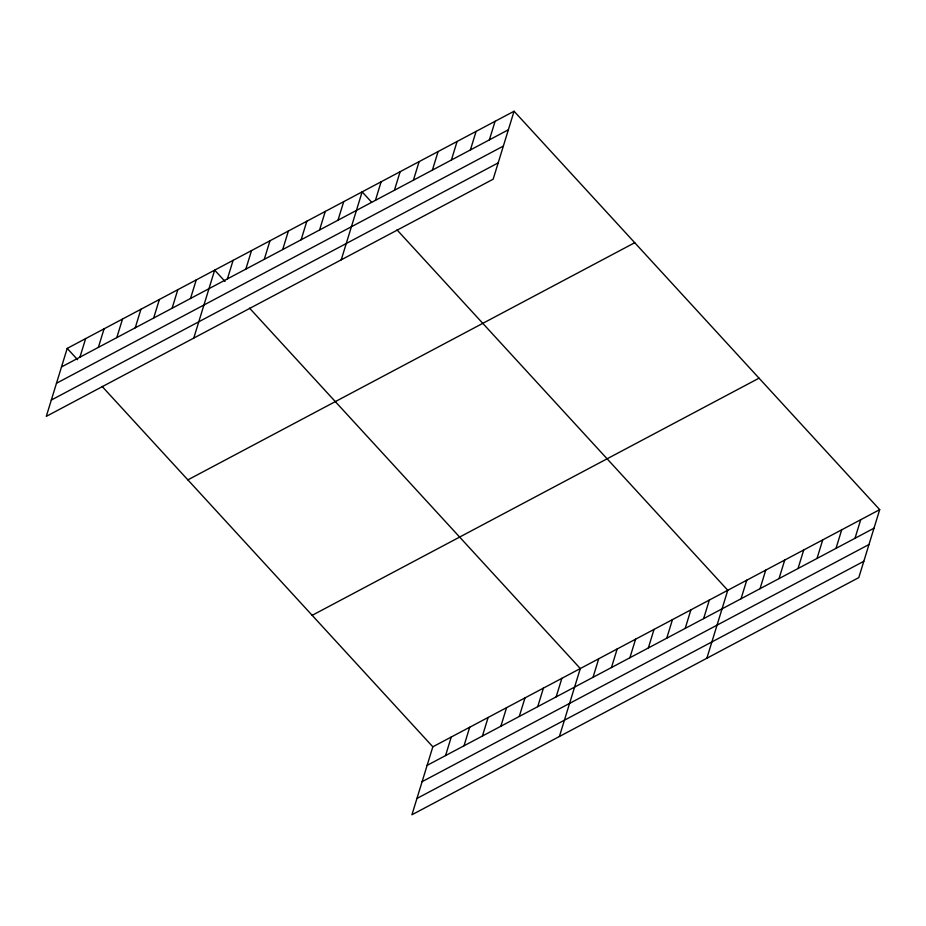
<?xml version="1.0" encoding="UTF-8"?>
<svg xmlns="http://www.w3.org/2000/svg" width="926" height="926" viewBox="0 0 926 926"><rect width="100%" height="100%" fill="white"/><g stroke="black" fill="none" stroke-linecap="round" stroke-linejoin="round"><path stroke-width="1.39" d="M514.069 111.236L67.204 348.396L46.3 416.353L493.164 179.193L514.069 111.236L879.7 509.647L858.796 577.604L411.931 814.764L432.836 746.807L879.7 509.647M79.925 357.17L85.643 338.615M98.364 347.389L104.071 328.834M116.792 337.608L122.51 319.053M135.231 327.827L140.937 309.261M153.658 318.046L159.376 299.48M172.097 308.254L177.804 289.699M190.524 298.473L196.243 279.918M193.766 338.094L214.67 270.137L225.041 281.435M227.391 278.911L233.109 260.356M245.83 269.13L251.536 250.564M264.257 259.349L269.975 240.783M282.696 249.557L288.403 231.002M301.124 239.776L306.842 221.221M319.563 229.995L325.269 211.441M337.99 220.214L343.708 201.66M341.231 259.824L362.135 191.867L371.569 202.146M375.424 200.352L381.13 181.797M394.418 190.27L400.125 171.715M413.401 180.188L419.119 161.633M432.396 170.118L438.102 151.551M451.39 160.036L457.097 141.47M470.385 149.954L476.091 131.399M489.368 139.872L495.086 121.318M445.556 755.581L451.263 737.027M463.995 745.8L469.702 727.246M482.423 736.02L488.129 717.453M500.862 726.239L506.568 707.672M519.289 716.446L524.996 697.891M537.728 706.665L543.435 688.111M556.156 696.884L561.862 678.33M559.397 736.494L580.301 668.549L249.545 308.138M593.022 677.323L598.728 658.756M611.461 667.542L617.167 648.976M629.888 657.749L635.595 639.195M648.327 647.968L654.034 629.414M666.755 638.188L672.461 619.633M685.194 628.407L690.9 609.852M703.621 618.626L709.328 600.06M706.862 658.236L727.767 590.279L397.011 229.879M741.043 598.763L746.761 580.197M760.038 588.681L765.744 570.127M779.032 578.6L784.739 560.045M798.027 568.518L803.733 549.963M817.01 558.447L822.728 539.881M836.004 548.366L841.711 529.811M854.999 538.284L860.705 519.729M61.498 366.951L508.362 129.79M56.486 383.26L503.35 146.1M51.312 400.055L498.176 162.895M187.862 479.876L634.727 242.716M312.178 615.327L759.042 378.167M427.129 765.362L873.994 528.202M422.106 781.671L868.982 544.511M416.943 798.467L863.808 561.306M67.204 348.396L77.576 359.693M102.08 386.397L432.836 746.807"/></g></svg>
